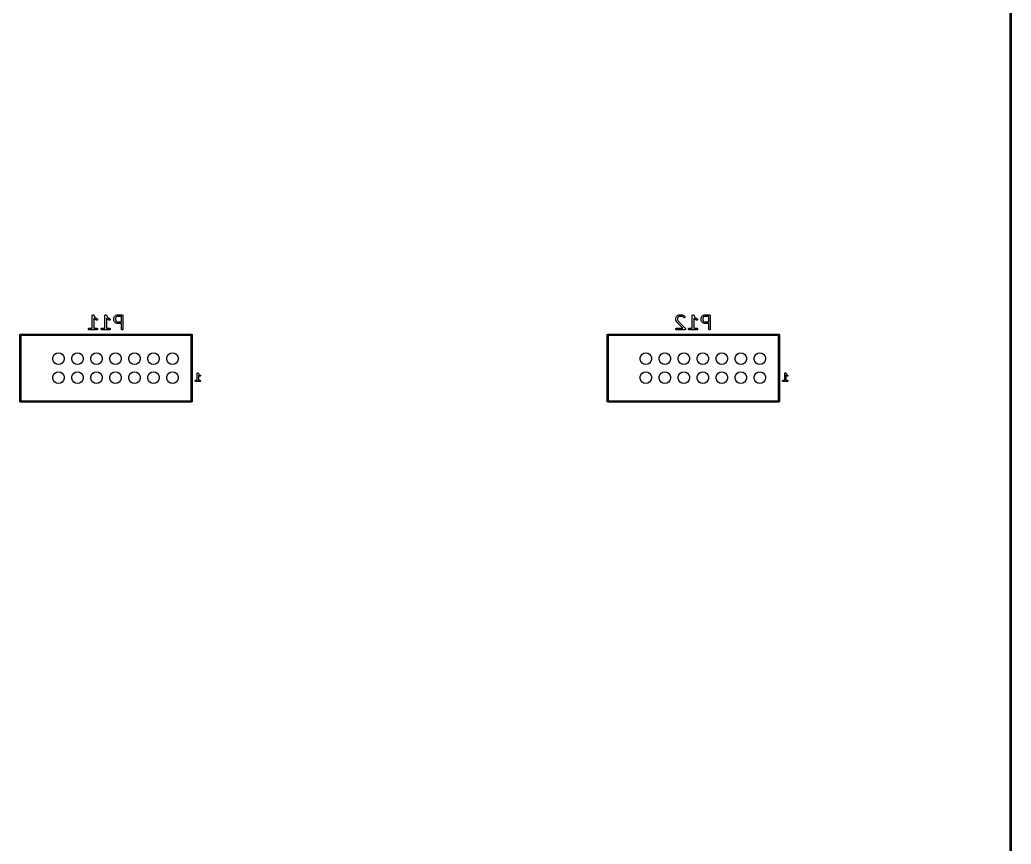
# Model space of a CAD drawing. Extents: x 25 to 346, y -457 to -16.
# Drawn here: x 213.1 to 345.5, y -236.5 to -126.5 of the extents above; entities that cross this region are included whole.
import ezdxf

# ---------------------------------------------------------------- set-up
doc = ezdxf.new("R2010")
doc.units = 0
doc.header["$MEASUREMENT"] = 0
doc.layers.add('BLACK', color=7, linetype='CONTINUOUS')

msp = doc.modelspace()

# ---------------------------------------------------------------- linework, layer by layer
at = {"layer": 'Black'}
for p, q in [((345.365, -456.49), (345.365, -16.585)), ((345.515, -16.51), (345.515, -456.565)), ((222.794, -165.981), (222.795, -165.975)), ((222.794, -167.651), (222.794, -165.981)), ((222.795, -165.969), (222.798, -165.956)), ((222.795, -165.975), (222.795, -165.969)), ((222.798, -165.956), (222.8, -165.944)), ((222.8, -165.944), (222.803, -165.938)), ((222.803, -165.938), (222.805, -165.933)), ((222.805, -165.933), (222.813, -165.922)), ((222.813, -165.922), (222.819, -165.911)), ((222.819, -165.911), (222.824, -165.907)), ((222.824, -165.907), (222.827, -165.902)), ((222.827, -165.902), (222.838, -165.895)), ((222.838, -165.895), (222.848, -165.887)), ((222.848, -165.887), (222.854, -165.885)), ((222.854, -165.885), (222.859, -165.882)), ((222.859, -165.882), (222.871, -165.879)), ((222.871, -165.879), (222.883, -165.874)), ((222.883, -165.874), (222.889, -165.874)), ((222.889, -165.874), (222.895, -165.873)), ((222.895, -165.873), (222.908, -165.874)), ((222.908, -165.874), (222.921, -165.874)), ((222.921, -165.874), (222.926, -165.876)), ((222.926, -165.876), (222.932, -165.877)), ((222.932, -165.877), (222.944, -165.883)), ((222.944, -165.883), (222.956, -165.887)), ((222.956, -165.887), (222.96, -165.891)), ((222.96, -165.891), (222.966, -165.894)), ((222.966, -165.894), (222.975, -165.903)), ((222.975, -165.903), (222.985, -165.911)), ((222.985, -165.911), (222.988, -165.916)), ((222.988, -165.916), (222.992, -165.921)), ((222.992, -165.921), (223.155, -166.166)), ((223.164, -166.48), (223.01, -166.326)), ((223.01, -166.326), (223.01, -167.651)), ((223.155, -166.166), (223.305, -166.315)), ((223.178, -166.49), (223.164, -166.48)), ((223.192, -166.5), (223.178, -166.49)), ((223.362, -166.585), (223.192, -166.5)), ((223.305, -166.315), (223.458, -166.392)), ((223.398, -166.596), (223.362, -166.585)), ((223.435, -166.594), (223.398, -166.596)), ((223.469, -166.579), (223.435, -166.594)), ((223.458, -166.392), (223.488, -166.414)), ((223.497, -166.553), (223.469, -166.579)), ((223.488, -166.414), (223.509, -166.446)), ((223.513, -166.519), (223.497, -166.553)), ((223.509, -166.446), (223.518, -166.482)), ((223.518, -166.482), (223.513, -166.519)), ((224.487, -165.981), (224.488, -165.975)), ((224.487, -167.651), (224.487, -165.981)), ((224.488, -165.969), (224.492, -165.956)), ((224.488, -165.975), (224.488, -165.969)), ((224.492, -165.956), (224.494, -165.944)), ((224.494, -165.944), (224.497, -165.938)), ((224.497, -165.938), (224.498, -165.933)), ((224.498, -165.933), (224.506, -165.922)), ((224.506, -165.922), (224.513, -165.911)), ((224.513, -165.911), (224.517, -165.907)), ((224.517, -165.907), (224.521, -165.902)), ((224.521, -165.902), (224.531, -165.895)), ((224.531, -165.895), (224.541, -165.887)), ((224.541, -165.887), (224.547, -165.885)), ((224.547, -165.885), (224.552, -165.882)), ((224.552, -165.882), (224.564, -165.879)), ((224.564, -165.879), (224.577, -165.874)), ((224.577, -165.874), (224.583, -165.874)), ((224.583, -165.874), (224.588, -165.873)), ((224.588, -165.873), (224.601, -165.874)), ((224.601, -165.874), (224.614, -165.874)), ((224.614, -165.874), (224.62, -165.876)), ((224.62, -165.876), (224.626, -165.877)), ((224.626, -165.877), (224.637, -165.883)), ((224.637, -165.883), (224.649, -165.887)), ((224.649, -165.887), (224.654, -165.891)), ((224.654, -165.891), (224.659, -165.894)), ((224.659, -165.894), (224.668, -165.903)), ((224.668, -165.903), (224.678, -165.911)), ((224.678, -165.911), (224.681, -165.916)), ((224.681, -165.916), (224.685, -165.921)), ((224.685, -165.921), (224.848, -166.166)), ((224.858, -166.48), (224.703, -166.326)), ((224.703, -166.326), (224.703, -167.651)), ((224.848, -166.166), (224.998, -166.315)), ((224.872, -166.49), (224.858, -166.48)), ((224.886, -166.5), (224.872, -166.49)), ((225.055, -166.585), (224.886, -166.5)), ((224.998, -166.315), (225.152, -166.392)), ((225.091, -166.596), (225.055, -166.585)), ((225.128, -166.594), (225.091, -166.596)), ((225.163, -166.579), (225.128, -166.594)), ((225.152, -166.392), (225.182, -166.414)), ((225.19, -166.553), (225.163, -166.579)), ((225.182, -166.414), (225.202, -166.446)), ((225.207, -166.519), (225.19, -166.553)), ((225.202, -166.446), (225.211, -166.482)), ((225.211, -166.482), (225.207, -166.519)), ((225.673, -166.307), (225.677, -166.295)), ((225.674, -166.313), (225.673, -166.307)), ((225.673, -166.319), (225.674, -166.313)), ((225.673, -166.573), (225.673, -166.319)), ((225.674, -166.579), (225.673, -166.573)), ((225.673, -166.586), (225.674, -166.579)), ((225.677, -166.598), (225.673, -166.586)), ((225.677, -166.295), (225.679, -166.282)), ((225.679, -166.61), (225.677, -166.598)), ((225.679, -166.282), (225.682, -166.277)), ((225.682, -166.616), (225.679, -166.61)), ((225.682, -166.277), (225.684, -166.271)), ((225.684, -166.621), (225.682, -166.616)), ((225.684, -166.271), (225.769, -166.102)), ((225.769, -166.791), (225.684, -166.621)), ((225.769, -166.102), (225.779, -166.088)), ((225.779, -166.805), (225.769, -166.791)), ((225.779, -166.088), (225.789, -166.074)), ((225.789, -166.074), (225.874, -165.989)), ((225.874, -165.989), (225.888, -165.979)), ((225.888, -165.979), (225.902, -165.969)), ((225.954, -166.214), (225.889, -166.345)), ((225.889, -166.345), (225.889, -166.548)), ((225.889, -166.548), (225.954, -166.679)), ((225.902, -165.969), (226.071, -165.884)), ((226.014, -166.154), (225.954, -166.214)), ((225.954, -166.679), (226.014, -166.738)), ((226.145, -166.088), (226.014, -166.154)), ((226.014, -166.738), (226.145, -166.804)), ((226.071, -165.884), (226.077, -165.882)), ((226.077, -165.882), (226.082, -165.879)), ((226.082, -165.879), (226.095, -165.877)), ((226.095, -165.877), (226.107, -165.873)), ((226.107, -165.873), (226.113, -165.874)), ((226.113, -165.874), (226.119, -165.873)), ((226.119, -165.873), (226.797, -165.873)), ((226.689, -166.088), (226.145, -166.088)), ((226.689, -166.804), (226.689, -166.088)), ((226.797, -165.873), (226.806, -165.874)), ((226.806, -165.874), (226.815, -165.874)), ((226.815, -165.874), (226.824, -165.877)), ((226.824, -165.877), (226.834, -165.879)), ((226.834, -165.879), (226.842, -165.884)), ((226.842, -165.884), (226.851, -165.887)), ((226.851, -165.887), (226.858, -165.893)), ((226.858, -165.893), (226.866, -165.898)), ((226.866, -165.898), (226.872, -165.905)), ((226.872, -165.905), (226.879, -165.911)), ((226.879, -165.911), (226.884, -165.919)), ((226.884, -165.919), (226.89, -165.927)), ((226.89, -165.927), (226.893, -165.935)), ((226.893, -165.935), (226.898, -165.944)), ((226.898, -165.944), (226.9, -165.953)), ((226.9, -165.953), (226.903, -165.962)), ((226.903, -165.962), (226.903, -165.971)), ((226.903, -165.971), (226.905, -165.981)), ((226.905, -165.981), (226.905, -167.759)), ((300.721, -166.319), (300.722, -166.313)), ((300.721, -166.489), (300.721, -166.319)), ((300.724, -166.506), (300.721, -166.489)), ((300.722, -166.307), (300.725, -166.295)), ((300.722, -166.313), (300.722, -166.307)), ((300.727, -166.523), (300.724, -166.506)), ((300.725, -166.295), (300.728, -166.282)), ((300.811, -166.777), (300.727, -166.523)), ((300.728, -166.282), (300.731, -166.277)), ((300.731, -166.277), (300.733, -166.271)), ((300.733, -166.271), (300.817, -166.102)), ((300.814, -166.782), (300.811, -166.777)), ((300.816, -166.788), (300.814, -166.782)), ((300.823, -166.799), (300.816, -166.788)), ((300.817, -166.102), (300.828, -166.088)), ((300.829, -166.81), (300.823, -166.799)), ((300.828, -166.088), (300.837, -166.074)), ((300.837, -166.074), (300.922, -165.989)), ((300.922, -165.989), (300.936, -165.979)), ((300.936, -165.979), (300.95, -165.969)), ((301.003, -166.214), (300.937, -166.345)), ((300.937, -166.345), (300.937, -166.471)), ((300.937, -166.471), (301.008, -166.684)), ((300.95, -165.969), (301.12, -165.884)), ((301.062, -166.154), (301.003, -166.214)), ((301.008, -166.684), (302.006, -167.682)), ((301.193, -166.088), (301.062, -166.154)), ((301.12, -165.884), (301.125, -165.882)), ((301.125, -165.882), (301.131, -165.879)), ((301.131, -165.879), (301.143, -165.877)), ((301.143, -165.877), (301.155, -165.873)), ((301.155, -165.873), (301.162, -165.874)), ((301.162, -165.874), (301.168, -165.873)), ((301.168, -165.873), (301.591, -165.873)), ((301.566, -166.088), (301.193, -166.088)), ((301.697, -166.154), (301.566, -166.088)), ((301.591, -165.873), (301.597, -165.874)), ((301.597, -165.874), (301.603, -165.873)), ((301.603, -165.873), (301.616, -165.877)), ((301.616, -165.877), (301.628, -165.879)), ((301.628, -165.879), (301.633, -165.882)), ((301.633, -165.882), (301.639, -165.884)), ((301.639, -165.884), (301.809, -165.969)), ((301.769, -166.226), (301.697, -166.154)), ((301.8, -166.248), (301.769, -166.226)), ((301.836, -166.257), (301.8, -166.248)), ((301.809, -165.969), (301.823, -165.979)), ((301.823, -165.979), (301.837, -165.989)), ((301.873, -166.254), (301.836, -166.257)), ((301.837, -165.989), (301.921, -166.074)), ((301.907, -166.238), (301.873, -166.254)), ((301.934, -166.212), (301.907, -166.238)), ((301.921, -166.074), (301.943, -166.104)), ((301.949, -166.178), (301.934, -166.212)), ((301.943, -166.104), (301.953, -166.14)), ((301.953, -166.14), (301.949, -166.178)), ((302.923, -165.969), (302.927, -165.956)), ((302.924, -165.975), (302.923, -165.969)), ((302.923, -165.981), (302.924, -165.975)), ((302.923, -167.651), (302.923, -165.981)), ((302.927, -165.956), (302.929, -165.944)), ((302.929, -165.944), (302.932, -165.938)), ((302.932, -165.938), (302.934, -165.933)), ((302.934, -165.933), (302.941, -165.922)), ((302.941, -165.922), (302.948, -165.911)), ((302.948, -165.911), (302.952, -165.907)), ((302.952, -165.907), (302.956, -165.902)), ((302.956, -165.902), (302.967, -165.895)), ((302.967, -165.895), (302.976, -165.887)), ((302.976, -165.887), (302.982, -165.885)), ((302.982, -165.885), (302.987, -165.882)), ((302.987, -165.882), (303, -165.879)), ((303, -165.879), (303.012, -165.874)), ((303.012, -165.874), (303.018, -165.874)), ((303.018, -165.874), (303.024, -165.873)), ((303.024, -165.873), (303.036, -165.874)), ((303.036, -165.874), (303.049, -165.874)), ((303.049, -165.874), (303.055, -165.876)), ((303.055, -165.876), (303.061, -165.877)), ((303.061, -165.877), (303.072, -165.883)), ((303.072, -165.883), (303.084, -165.887)), ((303.084, -165.887), (303.089, -165.891)), ((303.089, -165.891), (303.094, -165.894)), ((303.094, -165.894), (303.103, -165.903)), ((303.103, -165.903), (303.113, -165.911)), ((303.113, -165.911), (303.116, -165.916)), ((303.116, -165.916), (303.12, -165.921)), ((303.12, -165.921), (303.284, -166.166)), ((303.293, -166.48), (303.138, -166.326)), ((303.138, -166.326), (303.138, -167.651)), ((303.284, -166.166), (303.433, -166.315)), ((303.307, -166.49), (303.293, -166.48)), ((303.321, -166.5), (303.307, -166.49)), ((303.49, -166.585), (303.321, -166.5)), ((303.433, -166.315), (303.587, -166.392)), ((303.526, -166.596), (303.49, -166.585)), ((303.564, -166.594), (303.526, -166.596)), ((303.598, -166.579), (303.564, -166.594)), ((303.587, -166.392), (303.617, -166.414)), ((303.625, -166.553), (303.598, -166.579)), ((303.617, -166.414), (303.638, -166.446)), ((303.642, -166.519), (303.625, -166.553)), ((303.638, -166.446), (303.646, -166.482)), ((303.646, -166.482), (303.642, -166.519)), ((304.108, -166.319), (304.109, -166.313)), ((304.108, -166.573), (304.108, -166.319)), ((304.109, -166.579), (304.108, -166.573)), ((304.109, -166.307), (304.112, -166.295)), ((304.109, -166.313), (304.109, -166.307)), ((304.109, -166.586), (304.109, -166.579)), ((304.112, -166.598), (304.109, -166.586)), ((304.112, -166.295), (304.114, -166.282)), ((304.114, -166.61), (304.112, -166.598)), ((304.114, -166.282), (304.117, -166.277)), ((304.117, -166.616), (304.114, -166.61)), ((304.117, -166.277), (304.119, -166.271)), ((304.119, -166.621), (304.117, -166.616)), ((304.119, -166.271), (304.204, -166.102)), ((304.204, -166.791), (304.119, -166.621)), ((304.204, -166.102), (304.214, -166.088)), ((304.214, -166.805), (304.204, -166.791)), ((304.214, -166.088), (304.224, -166.074)), ((304.224, -166.074), (304.309, -165.989)), ((304.309, -165.989), (304.323, -165.979)), ((304.323, -165.979), (304.337, -165.969)), ((304.389, -166.214), (304.324, -166.345)), ((304.324, -166.345), (304.324, -166.548)), ((304.324, -166.548), (304.389, -166.679)), ((304.337, -165.969), (304.506, -165.884)), ((304.449, -166.154), (304.389, -166.214)), ((304.389, -166.679), (304.449, -166.738)), ((304.58, -166.088), (304.449, -166.154)), ((304.449, -166.738), (304.58, -166.804)), ((304.506, -165.884), (304.512, -165.882)), ((304.512, -165.882), (304.518, -165.879)), ((304.518, -165.879), (304.53, -165.877)), ((304.53, -165.877), (304.542, -165.873)), ((304.542, -165.873), (304.548, -165.874)), ((304.548, -165.874), (304.554, -165.873)), ((304.554, -165.873), (305.232, -165.873)), ((305.124, -166.088), (304.58, -166.088)), ((305.124, -166.804), (305.124, -166.088)), ((305.232, -165.873), (305.241, -165.874)), ((305.241, -165.874), (305.251, -165.874)), ((305.251, -165.874), (305.259, -165.877)), ((305.259, -165.877), (305.269, -165.879)), ((305.269, -165.879), (305.277, -165.884)), ((305.277, -165.884), (305.286, -165.887)), ((305.286, -165.887), (305.293, -165.893)), ((305.293, -165.893), (305.301, -165.898)), ((305.301, -165.898), (305.307, -165.905)), ((305.307, -165.905), (305.314, -165.911)), ((305.314, -165.911), (305.319, -165.919)), ((305.319, -165.919), (305.325, -165.927)), ((305.325, -165.927), (305.329, -165.935)), ((305.329, -165.935), (305.333, -165.944)), ((305.333, -165.944), (305.335, -165.953)), ((305.335, -165.953), (305.338, -165.962)), ((305.338, -165.962), (305.338, -165.971)), ((305.338, -165.971), (305.34, -165.981)), ((305.34, -165.981), (305.34, -167.759)), ((222.288, -167.74), (222.3, -167.705)), ((222.288, -167.777), (222.288, -167.74)), ((222.3, -167.813), (222.288, -167.777)), ((222.3, -167.705), (222.325, -167.676)), ((222.325, -167.841), (222.3, -167.813)), ((222.325, -167.676), (222.357, -167.657)), ((222.357, -167.86), (222.325, -167.841)), ((222.357, -167.657), (222.394, -167.651)), ((222.394, -167.866), (222.357, -167.86)), ((222.394, -167.651), (222.794, -167.651)), ((223.41, -167.866), (222.394, -167.866)), ((223.01, -167.651), (223.41, -167.651)), ((223.41, -167.651), (223.447, -167.657)), ((223.447, -167.86), (223.41, -167.866)), ((223.447, -167.657), (223.479, -167.676)), ((223.479, -167.841), (223.447, -167.86)), ((223.479, -167.676), (223.503, -167.705)), ((223.503, -167.813), (223.479, -167.841)), ((223.503, -167.705), (223.516, -167.74)), ((223.516, -167.777), (223.503, -167.813)), ((223.516, -167.74), (223.516, -167.777)), ((223.981, -167.74), (223.994, -167.705)), ((223.981, -167.777), (223.981, -167.74)), ((223.994, -167.813), (223.981, -167.777)), ((223.994, -167.705), (224.018, -167.676)), ((224.018, -167.841), (223.994, -167.813)), ((224.018, -167.676), (224.05, -167.657)), ((224.05, -167.86), (224.018, -167.841)), ((224.05, -167.657), (224.087, -167.651)), ((224.087, -167.866), (224.05, -167.86)), ((224.087, -167.651), (224.487, -167.651)), ((225.103, -167.866), (224.087, -167.866)), ((224.703, -167.651), (225.103, -167.651)), ((225.103, -167.651), (225.14, -167.657)), ((225.14, -167.86), (225.103, -167.866)), ((225.14, -167.657), (225.173, -167.676)), ((225.173, -167.841), (225.14, -167.86)), ((225.173, -167.676), (225.197, -167.705)), ((225.197, -167.813), (225.173, -167.841)), ((225.197, -167.705), (225.21, -167.74)), ((225.21, -167.777), (225.197, -167.813)), ((225.21, -167.74), (225.21, -167.777)), ((225.789, -166.819), (225.779, -166.805)), ((225.874, -166.904), (225.789, -166.819)), ((225.888, -166.913), (225.874, -166.904)), ((225.902, -166.924), (225.888, -166.913)), ((226.071, -167.008), (225.902, -166.924)), ((226.077, -167.01), (226.071, -167.008)), ((226.082, -167.013), (226.077, -167.01)), ((226.095, -167.016), (226.082, -167.013)), ((226.107, -167.019), (226.095, -167.016)), ((226.113, -167.019), (226.107, -167.019)), ((226.119, -167.02), (226.113, -167.019)), ((226.689, -167.02), (226.119, -167.02)), ((226.145, -166.804), (226.689, -166.804)), ((226.689, -167.759), (226.689, -167.02)), ((226.695, -167.795), (226.689, -167.759)), ((226.714, -167.828), (226.695, -167.795)), ((226.743, -167.852), (226.714, -167.828)), ((226.778, -167.865), (226.743, -167.852)), ((226.815, -167.865), (226.778, -167.865)), ((226.851, -167.852), (226.815, -167.865)), ((226.879, -167.828), (226.851, -167.852)), ((226.898, -167.795), (226.879, -167.828)), ((226.905, -167.759), (226.898, -167.795)), ((300.723, -167.74), (300.736, -167.705)), ((300.723, -167.777), (300.723, -167.74)), ((300.736, -167.813), (300.723, -167.777)), ((300.736, -167.705), (300.76, -167.676)), ((300.76, -167.841), (300.736, -167.813)), ((300.76, -167.676), (300.792, -167.657)), ((300.792, -167.86), (300.76, -167.841)), ((300.792, -167.657), (300.829, -167.651)), ((300.829, -167.866), (300.792, -167.86)), ((300.834, -166.814), (300.829, -166.81)), ((300.829, -167.651), (301.669, -167.651)), ((301.93, -167.866), (300.829, -167.866)), ((300.837, -166.819), (300.834, -166.814)), ((301.669, -167.651), (300.837, -166.819)), ((301.944, -167.864), (301.93, -167.866)), ((301.958, -167.863), (301.944, -167.864)), ((301.962, -167.861), (301.958, -167.863)), ((301.967, -167.86), (301.962, -167.861)), ((301.979, -167.853), (301.967, -167.86)), ((301.992, -167.847), (301.979, -167.853)), ((301.995, -167.844), (301.992, -167.847)), ((301.999, -167.841), (301.995, -167.844)), ((302.008, -167.83), (301.999, -167.841)), ((302.006, -167.682), (302.014, -167.694)), ((302.018, -167.82), (302.008, -167.83)), ((302.014, -167.694), (302.023, -167.705)), ((302.02, -167.816), (302.018, -167.82)), ((302.023, -167.813), (302.02, -167.816)), ((302.023, -167.705), (302.025, -167.709)), ((302.028, -167.799), (302.023, -167.813)), ((302.025, -167.709), (302.028, -167.713)), ((302.028, -167.713), (302.031, -167.727)), ((302.034, -167.786), (302.028, -167.799)), ((302.031, -167.727), (302.036, -167.74)), ((302.036, -167.777), (302.034, -167.782)), ((302.034, -167.782), (302.034, -167.786)), ((302.036, -167.74), (302.036, -167.745)), ((302.036, -167.745), (302.037, -167.749)), ((302.037, -167.749), (302.036, -167.763)), ((302.036, -167.763), (302.036, -167.777)), ((302.416, -167.74), (302.429, -167.705)), ((302.416, -167.777), (302.416, -167.74)), ((302.429, -167.813), (302.416, -167.777)), ((302.429, -167.705), (302.453, -167.676)), ((302.453, -167.841), (302.429, -167.813)), ((302.453, -167.676), (302.486, -167.657)), ((302.486, -167.86), (302.453, -167.841)), ((302.486, -167.657), (302.522, -167.651)), ((302.522, -167.866), (302.486, -167.86)), ((302.522, -167.651), (302.923, -167.651)), ((303.538, -167.866), (302.522, -167.866)), ((303.138, -167.651), (303.538, -167.651)), ((303.538, -167.651), (303.575, -167.657)), ((303.575, -167.86), (303.538, -167.866)), ((303.575, -167.657), (303.608, -167.676)), ((303.608, -167.841), (303.575, -167.86)), ((303.608, -167.676), (303.632, -167.705)), ((303.632, -167.813), (303.608, -167.841)), ((303.632, -167.705), (303.645, -167.74)), ((303.645, -167.777), (303.632, -167.813)), ((303.645, -167.74), (303.645, -167.777)), ((304.224, -166.819), (304.214, -166.805)), ((304.309, -166.904), (304.224, -166.819)), ((304.323, -166.913), (304.309, -166.904)), ((304.337, -166.924), (304.323, -166.913)), ((304.506, -167.008), (304.337, -166.924)), ((304.512, -167.01), (304.506, -167.008)), ((304.518, -167.013), (304.512, -167.01)), ((304.53, -167.016), (304.518, -167.013)), ((304.542, -167.019), (304.53, -167.016)), ((304.548, -167.019), (304.542, -167.019)), ((304.554, -167.02), (304.548, -167.019)), ((305.124, -167.02), (304.554, -167.02)), ((304.58, -166.804), (305.124, -166.804)), ((305.124, -167.759), (305.124, -167.02)), ((305.13, -167.795), (305.124, -167.759)), ((305.149, -167.828), (305.13, -167.795)), ((305.178, -167.852), (305.149, -167.828)), ((305.213, -167.865), (305.178, -167.852)), ((305.251, -167.865), (305.213, -167.865)), ((305.286, -167.852), (305.251, -167.865)), ((305.314, -167.828), (305.286, -167.852)), ((305.333, -167.795), (305.314, -167.828)), ((305.34, -167.759), (305.333, -167.795)), ((213.133, -168.542), (213.134, -168.535)), ((213.133, -177.432), (213.133, -168.542)), ((213.134, -168.529), (213.136, -168.523)), ((213.134, -168.535), (213.134, -168.529)), ((213.136, -168.523), (213.137, -168.516)), ((213.137, -168.516), (213.14, -168.51)), ((213.14, -168.51), (213.143, -168.504)), ((213.143, -168.504), (213.147, -168.499)), ((213.147, -168.499), (213.15, -168.493)), ((213.15, -168.493), (213.155, -168.489)), ((213.155, -168.489), (213.159, -168.484)), ((213.159, -168.484), (213.165, -168.481)), ((213.165, -168.481), (213.17, -168.477)), ((213.17, -168.477), (213.176, -168.475)), ((213.176, -168.475), (213.182, -168.471)), ((213.182, -168.471), (213.188, -168.47)), ((213.188, -168.47), (213.195, -168.468)), ((213.195, -168.468), (213.201, -168.468)), ((213.201, -168.468), (213.208, -168.467)), ((213.208, -168.467), (236.068, -168.467)), ((213.283, -168.617), (213.283, -177.357)), ((235.993, -168.617), (213.283, -168.617)), ((235.993, -177.357), (235.993, -168.617)), ((236.068, -168.467), (236.074, -168.468)), ((236.074, -168.468), (236.081, -168.468)), ((236.081, -168.468), (236.087, -168.47)), ((236.087, -168.47), (236.093, -168.471)), ((236.093, -168.471), (236.099, -168.475)), ((236.099, -168.475), (236.105, -168.477)), ((236.105, -168.477), (236.11, -168.481)), ((236.11, -168.481), (236.116, -168.484)), ((236.116, -168.484), (236.12, -168.489)), ((236.12, -168.489), (236.125, -168.493)), ((236.125, -168.493), (236.128, -168.499)), ((236.128, -168.499), (236.133, -168.504)), ((236.133, -168.504), (236.135, -168.51)), ((236.135, -168.51), (236.138, -168.516)), ((236.138, -168.516), (236.139, -168.523)), ((236.139, -168.523), (236.141, -168.529)), ((236.141, -168.529), (236.141, -168.535)), ((236.141, -168.535), (236.143, -168.542)), ((236.143, -168.542), (236.143, -177.432)), ((291.568, -168.542), (291.569, -168.535)), ((291.568, -177.432), (291.568, -168.542)), ((291.569, -168.529), (291.571, -168.523)), ((291.569, -168.535), (291.569, -168.529)), ((291.571, -168.523), (291.572, -168.516)), ((291.572, -168.516), (291.576, -168.51)), ((291.576, -168.51), (291.578, -168.504)), ((291.578, -168.504), (291.582, -168.499)), ((291.582, -168.499), (291.585, -168.493)), ((291.585, -168.493), (291.59, -168.489)), ((291.59, -168.489), (291.595, -168.484)), ((291.595, -168.484), (291.6, -168.481)), ((291.6, -168.481), (291.605, -168.477)), ((291.605, -168.477), (291.611, -168.475)), ((291.611, -168.475), (291.617, -168.471)), ((291.617, -168.471), (291.624, -168.47)), ((291.624, -168.47), (291.63, -168.468)), ((291.63, -168.468), (291.636, -168.468)), ((291.636, -168.468), (291.643, -168.467)), ((291.643, -168.467), (314.503, -168.467)), ((291.718, -168.617), (291.718, -177.357)), ((314.428, -168.617), (291.718, -168.617)), ((314.428, -177.357), (314.428, -168.617)), ((314.503, -168.467), (314.509, -168.468)), ((314.509, -168.468), (314.516, -168.468)), ((314.516, -168.468), (314.522, -168.47)), ((314.522, -168.47), (314.528, -168.471)), ((314.528, -168.471), (314.534, -168.475)), ((314.534, -168.475), (314.54, -168.477)), ((314.54, -168.477), (314.545, -168.481)), ((314.545, -168.481), (314.551, -168.484)), ((314.551, -168.484), (314.555, -168.489)), ((314.555, -168.489), (314.56, -168.493)), ((314.56, -168.493), (314.564, -168.499)), ((314.564, -168.499), (314.568, -168.504)), ((314.568, -168.504), (314.57, -168.51)), ((314.57, -168.51), (314.573, -168.516)), ((314.573, -168.516), (314.574, -168.523)), ((314.574, -168.523), (314.577, -168.529)), ((314.577, -168.529), (314.577, -168.535)), ((314.577, -168.535), (314.578, -168.542)), ((314.578, -168.542), (314.578, -177.432)), ((217.534, -171.584), (217.625, -171.334)), ((217.534, -171.85), (217.534, -171.584)), ((217.625, -172.099), (217.534, -171.85)), ((217.625, -171.334), (217.796, -171.131)), ((217.796, -171.131), (218.026, -170.998)), ((218.026, -170.998), (218.288, -170.952)), ((218.288, -170.952), (218.549, -170.998)), ((218.549, -170.998), (218.779, -171.131)), ((218.779, -171.131), (218.95, -171.334)), ((218.95, -171.334), (219.041, -171.584)), ((219.041, -171.85), (218.95, -172.099)), ((219.041, -171.584), (219.041, -171.85)), ((220.074, -171.584), (220.165, -171.334)), ((220.074, -171.85), (220.074, -171.584)), ((220.165, -172.099), (220.074, -171.85)), ((220.165, -171.334), (220.336, -171.131)), ((220.336, -171.131), (220.566, -170.998)), ((220.566, -170.998), (220.828, -170.952)), ((220.828, -170.952), (221.089, -170.998)), ((221.089, -170.998), (221.319, -171.131)), ((221.319, -171.131), (221.49, -171.334)), ((221.49, -171.334), (221.581, -171.584)), ((221.581, -171.85), (221.49, -172.099)), ((221.581, -171.584), (221.581, -171.85)), ((222.614, -171.584), (222.705, -171.334)), ((222.614, -171.85), (222.614, -171.584)), ((222.705, -172.099), (222.614, -171.85)), ((222.705, -171.334), (222.876, -171.131)), ((222.876, -171.131), (223.106, -170.998)), ((223.106, -170.998), (223.368, -170.952)), ((223.368, -170.952), (223.629, -170.998)), ((223.629, -170.998), (223.859, -171.131)), ((223.859, -171.131), (224.03, -171.334)), ((224.03, -171.334), (224.121, -171.584)), ((224.121, -171.85), (224.03, -172.099)), ((224.121, -171.584), (224.121, -171.85)), ((225.154, -171.584), (225.245, -171.334)), ((225.154, -171.85), (225.154, -171.584)), ((225.245, -172.099), (225.154, -171.85)), ((225.245, -171.334), (225.416, -171.131)), ((225.416, -171.131), (225.646, -170.998)), ((225.646, -170.998), (225.908, -170.952)), ((225.908, -170.952), (226.169, -170.998)), ((226.169, -170.998), (226.399, -171.131)), ((226.399, -171.131), (226.57, -171.334)), ((226.57, -171.334), (226.661, -171.584)), ((226.661, -171.85), (226.57, -172.099)), ((226.661, -171.584), (226.661, -171.85)), ((227.694, -171.584), (227.785, -171.334)), ((227.694, -171.85), (227.694, -171.584)), ((227.785, -172.099), (227.694, -171.85)), ((227.785, -171.334), (227.956, -171.131)), ((227.956, -171.131), (228.186, -170.998)), ((228.186, -170.998), (228.448, -170.952)), ((228.448, -170.952), (228.709, -170.998)), ((228.709, -170.998), (228.939, -171.131)), ((228.939, -171.131), (229.11, -171.334)), ((229.11, -171.334), (229.201, -171.584)), ((229.201, -171.85), (229.11, -172.099)), ((229.201, -171.584), (229.201, -171.85)), ((230.234, -171.584), (230.325, -171.334)), ((230.234, -171.85), (230.234, -171.584)), ((230.325, -172.099), (230.234, -171.85)), ((230.325, -171.334), (230.496, -171.131)), ((230.496, -171.131), (230.726, -170.998)), ((230.726, -170.998), (230.988, -170.952)), ((230.988, -170.952), (231.249, -170.998)), ((231.249, -170.998), (231.479, -171.131)), ((231.479, -171.131), (231.65, -171.334)), ((231.65, -171.334), (231.741, -171.584)), ((231.741, -171.85), (231.65, -172.099)), ((231.741, -171.584), (231.741, -171.85)), ((232.774, -171.584), (232.865, -171.334)), ((232.774, -171.85), (232.774, -171.584)), ((232.865, -172.099), (232.774, -171.85)), ((232.865, -171.334), (233.036, -171.131)), ((233.036, -171.131), (233.266, -170.998)), ((233.266, -170.998), (233.528, -170.952)), ((233.528, -170.952), (233.789, -170.998)), ((233.789, -170.998), (234.019, -171.131)), ((234.019, -171.131), (234.19, -171.334)), ((234.19, -171.334), (234.281, -171.584)), ((234.281, -171.85), (234.19, -172.099)), ((234.281, -171.584), (234.281, -171.85)), ((295.97, -171.584), (296.06, -171.334)), ((295.97, -171.85), (295.97, -171.584)), ((296.06, -172.099), (295.97, -171.85)), ((296.06, -171.334), (296.231, -171.131)), ((296.231, -171.131), (296.461, -170.998)), ((296.461, -170.998), (296.723, -170.952)), ((296.723, -170.952), (296.984, -170.998)), ((296.984, -170.998), (297.214, -171.131)), ((297.214, -171.131), (297.385, -171.334)), ((297.385, -171.334), (297.476, -171.584)), ((297.476, -171.85), (297.385, -172.099)), ((297.476, -171.584), (297.476, -171.85)), ((298.51, -171.584), (298.6, -171.334)), ((298.51, -171.85), (298.51, -171.584)), ((298.6, -172.099), (298.51, -171.85)), ((298.6, -171.334), (298.771, -171.131)), ((298.771, -171.131), (299.001, -170.998)), ((299.001, -170.998), (299.263, -170.952)), ((299.263, -170.952), (299.524, -170.998)), ((299.524, -170.998), (299.754, -171.131)), ((299.754, -171.131), (299.925, -171.334)), ((299.925, -171.334), (300.016, -171.584)), ((300.016, -171.85), (299.925, -172.099)), ((300.016, -171.584), (300.016, -171.85)), ((301.05, -171.584), (301.14, -171.334)), ((301.05, -171.85), (301.05, -171.584)), ((301.14, -172.099), (301.05, -171.85)), ((301.14, -171.334), (301.311, -171.131)), ((301.311, -171.131), (301.541, -170.998)), ((301.541, -170.998), (301.803, -170.952)), ((301.803, -170.952), (302.064, -170.998)), ((302.064, -170.998), (302.294, -171.131)), ((302.294, -171.131), (302.465, -171.334)), ((302.465, -171.334), (302.556, -171.584)), ((302.556, -171.85), (302.465, -172.099)), ((302.556, -171.584), (302.556, -171.85)), ((303.59, -171.584), (303.68, -171.334)), ((303.59, -171.85), (303.59, -171.584)), ((303.68, -172.099), (303.59, -171.85)), ((303.68, -171.334), (303.851, -171.131)), ((303.851, -171.131), (304.081, -170.998)), ((304.081, -170.998), (304.343, -170.952)), ((304.343, -170.952), (304.604, -170.998)), ((304.604, -170.998), (304.834, -171.131)), ((304.834, -171.131), (305.005, -171.334)), ((305.005, -171.334), (305.096, -171.584)), ((305.096, -171.85), (305.005, -172.099)), ((305.096, -171.584), (305.096, -171.85)), ((306.13, -171.584), (306.22, -171.334)), ((306.13, -171.85), (306.13, -171.584)), ((306.22, -172.099), (306.13, -171.85)), ((306.22, -171.334), (306.391, -171.131)), ((306.391, -171.131), (306.621, -170.998)), ((306.621, -170.998), (306.883, -170.952)), ((306.883, -170.952), (307.144, -170.998)), ((307.144, -170.998), (307.374, -171.131)), ((307.374, -171.131), (307.545, -171.334)), ((307.545, -171.334), (307.636, -171.584)), ((307.636, -171.85), (307.545, -172.099)), ((307.636, -171.584), (307.636, -171.85)), ((308.67, -171.584), (308.76, -171.334)), ((308.67, -171.85), (308.67, -171.584)), ((308.76, -172.099), (308.67, -171.85)), ((308.76, -171.334), (308.931, -171.131)), ((308.931, -171.131), (309.161, -170.998)), ((309.161, -170.998), (309.423, -170.952)), ((309.423, -170.952), (309.684, -170.998)), ((309.684, -170.998), (309.914, -171.131)), ((309.914, -171.131), (310.085, -171.334)), ((310.085, -171.334), (310.176, -171.584)), ((310.176, -171.85), (310.085, -172.099)), ((310.176, -171.584), (310.176, -171.85)), ((311.21, -171.584), (311.3, -171.334)), ((311.21, -171.85), (311.21, -171.584)), ((311.3, -172.099), (311.21, -171.85)), ((311.3, -171.334), (311.471, -171.131)), ((311.471, -171.131), (311.701, -170.998)), ((311.701, -170.998), (311.963, -170.952)), ((311.963, -170.952), (312.224, -170.998)), ((312.224, -170.998), (312.454, -171.131)), ((312.454, -171.131), (312.625, -171.334)), ((312.625, -171.334), (312.716, -171.584)), ((312.716, -171.85), (312.625, -172.099)), ((312.716, -171.584), (312.716, -171.85)), ((217.796, -172.303), (217.625, -172.099)), ((218.026, -172.435), (217.796, -172.303)), ((218.288, -172.482), (218.026, -172.435)), ((218.549, -172.435), (218.288, -172.482)), ((218.779, -172.303), (218.549, -172.435)), ((218.95, -172.099), (218.779, -172.303)), ((220.336, -172.303), (220.165, -172.099)), ((220.566, -172.435), (220.336, -172.303)), ((220.828, -172.482), (220.566, -172.435)), ((221.089, -172.435), (220.828, -172.482)), ((221.319, -172.303), (221.089, -172.435)), ((221.49, -172.099), (221.319, -172.303)), ((222.876, -172.303), (222.705, -172.099)), ((223.106, -172.435), (222.876, -172.303)), ((223.368, -172.482), (223.106, -172.435)), ((223.629, -172.435), (223.368, -172.482)), ((223.859, -172.303), (223.629, -172.435)), ((224.03, -172.099), (223.859, -172.303)), ((225.416, -172.303), (225.245, -172.099)), ((225.646, -172.435), (225.416, -172.303)), ((225.908, -172.482), (225.646, -172.435)), ((226.169, -172.435), (225.908, -172.482)), ((226.399, -172.303), (226.169, -172.435)), ((226.57, -172.099), (226.399, -172.303)), ((227.956, -172.303), (227.785, -172.099)), ((228.186, -172.435), (227.956, -172.303)), ((228.448, -172.482), (228.186, -172.435)), ((228.709, -172.435), (228.448, -172.482)), ((228.939, -172.303), (228.709, -172.435)), ((229.11, -172.099), (228.939, -172.303)), ((230.496, -172.303), (230.325, -172.099)), ((230.726, -172.435), (230.496, -172.303)), ((230.988, -172.482), (230.726, -172.435)), ((231.249, -172.435), (230.988, -172.482)), ((231.479, -172.303), (231.249, -172.435)), ((231.65, -172.099), (231.479, -172.303)), ((233.036, -172.303), (232.865, -172.099)), ((233.266, -172.435), (233.036, -172.303)), ((233.528, -172.482), (233.266, -172.435)), ((233.789, -172.435), (233.528, -172.482)), ((234.019, -172.303), (233.789, -172.435)), ((234.19, -172.099), (234.019, -172.303)), ((296.231, -172.303), (296.06, -172.099)), ((296.461, -172.435), (296.231, -172.303)), ((296.723, -172.482), (296.461, -172.435)), ((296.984, -172.435), (296.723, -172.482)), ((297.214, -172.303), (296.984, -172.435)), ((297.385, -172.099), (297.214, -172.303)), ((298.771, -172.303), (298.6, -172.099)), ((299.001, -172.435), (298.771, -172.303)), ((299.263, -172.482), (299.001, -172.435)), ((299.524, -172.435), (299.263, -172.482)), ((299.754, -172.303), (299.524, -172.435)), ((299.925, -172.099), (299.754, -172.303)), ((301.311, -172.303), (301.14, -172.099)), ((301.541, -172.435), (301.311, -172.303)), ((301.803, -172.482), (301.541, -172.435)), ((302.064, -172.435), (301.803, -172.482)), ((302.294, -172.303), (302.064, -172.435)), ((302.465, -172.099), (302.294, -172.303)), ((303.851, -172.303), (303.68, -172.099)), ((304.081, -172.435), (303.851, -172.303)), ((304.343, -172.482), (304.081, -172.435)), ((304.604, -172.435), (304.343, -172.482)), ((304.834, -172.303), (304.604, -172.435)), ((305.005, -172.099), (304.834, -172.303)), ((306.391, -172.303), (306.22, -172.099)), ((306.621, -172.435), (306.391, -172.303)), ((306.883, -172.482), (306.621, -172.435)), ((307.144, -172.435), (306.883, -172.482)), ((307.374, -172.303), (307.144, -172.435)), ((307.545, -172.099), (307.374, -172.303)), ((308.931, -172.303), (308.76, -172.099)), ((309.161, -172.435), (308.931, -172.303)), ((309.423, -172.482), (309.161, -172.435)), ((309.684, -172.435), (309.423, -172.482)), ((309.914, -172.303), (309.684, -172.435)), ((310.085, -172.099), (309.914, -172.303)), ((311.471, -172.303), (311.3, -172.099)), ((311.701, -172.435), (311.471, -172.303)), ((311.963, -172.482), (311.701, -172.435)), ((312.224, -172.435), (311.963, -172.482)), ((312.454, -172.303), (312.224, -172.435)), ((312.625, -172.099), (312.454, -172.303)), ((217.534, -174.124), (217.625, -173.874)), ((217.534, -174.39), (217.534, -174.124)), ((217.625, -174.639), (217.534, -174.39)), ((217.625, -173.874), (217.796, -173.671)), ((217.796, -174.843), (217.625, -174.639)), ((217.796, -173.671), (218.026, -173.538)), ((218.026, -173.538), (218.288, -173.492)), ((218.288, -173.492), (218.549, -173.538)), ((218.549, -173.538), (218.779, -173.671)), ((218.779, -173.671), (218.95, -173.874)), ((218.95, -174.639), (218.779, -174.843)), ((218.95, -173.874), (219.041, -174.124)), ((219.041, -174.39), (218.95, -174.639)), ((219.041, -174.124), (219.041, -174.39)), ((220.074, -174.124), (220.165, -173.874)), ((220.074, -174.39), (220.074, -174.124)), ((220.165, -174.639), (220.074, -174.39)), ((220.165, -173.874), (220.336, -173.671)), ((220.336, -174.843), (220.165, -174.639)), ((220.336, -173.671), (220.566, -173.538)), ((220.566, -173.538), (220.828, -173.492)), ((220.828, -173.492), (221.089, -173.538)), ((221.089, -173.538), (221.319, -173.671)), ((221.319, -173.671), (221.49, -173.874)), ((221.49, -174.639), (221.319, -174.843)), ((221.49, -173.874), (221.581, -174.124)), ((221.581, -174.39), (221.49, -174.639)), ((221.581, -174.124), (221.581, -174.39)), ((222.614, -174.124), (222.705, -173.874)), ((222.614, -174.39), (222.614, -174.124)), ((222.705, -174.639), (222.614, -174.39)), ((222.705, -173.874), (222.876, -173.671)), ((222.876, -174.843), (222.705, -174.639)), ((222.876, -173.671), (223.106, -173.538)), ((223.106, -173.538), (223.368, -173.492)), ((223.368, -173.492), (223.629, -173.538)), ((223.629, -173.538), (223.859, -173.671)), ((223.859, -173.671), (224.03, -173.874)), ((224.03, -174.639), (223.859, -174.843)), ((224.03, -173.874), (224.121, -174.124)), ((224.121, -174.39), (224.03, -174.639)), ((224.121, -174.124), (224.121, -174.39)), ((225.154, -174.124), (225.245, -173.874)), ((225.154, -174.39), (225.154, -174.124)), ((225.245, -174.639), (225.154, -174.39)), ((225.245, -173.874), (225.416, -173.671)), ((225.416, -174.843), (225.245, -174.639)), ((225.416, -173.671), (225.646, -173.538)), ((225.646, -173.538), (225.908, -173.492)), ((225.908, -173.492), (226.169, -173.538)), ((226.169, -173.538), (226.399, -173.671)), ((226.399, -173.671), (226.57, -173.874)), ((226.57, -174.639), (226.399, -174.843)), ((226.57, -173.874), (226.661, -174.124)), ((226.661, -174.39), (226.57, -174.639)), ((226.661, -174.124), (226.661, -174.39)), ((227.694, -174.124), (227.785, -173.874)), ((227.694, -174.39), (227.694, -174.124)), ((227.785, -174.639), (227.694, -174.39)), ((227.785, -173.874), (227.956, -173.671)), ((227.956, -174.843), (227.785, -174.639)), ((227.956, -173.671), (228.186, -173.538)), ((228.186, -173.538), (228.448, -173.492)), ((228.448, -173.492), (228.709, -173.538)), ((228.709, -173.538), (228.939, -173.671)), ((228.939, -173.671), (229.11, -173.874)), ((229.11, -174.639), (228.939, -174.843)), ((229.11, -173.874), (229.201, -174.124)), ((229.201, -174.39), (229.11, -174.639)), ((229.201, -174.124), (229.201, -174.39)), ((230.234, -174.124), (230.325, -173.874)), ((230.234, -174.39), (230.234, -174.124)), ((230.325, -174.639), (230.234, -174.39)), ((230.325, -173.874), (230.496, -173.671)), ((230.496, -174.843), (230.325, -174.639)), ((230.496, -173.671), (230.726, -173.538)), ((230.726, -173.538), (230.988, -173.492)), ((230.988, -173.492), (231.249, -173.538)), ((231.249, -173.538), (231.479, -173.671)), ((231.479, -173.671), (231.65, -173.874)), ((231.65, -174.639), (231.479, -174.843)), ((231.65, -173.874), (231.741, -174.124)), ((231.741, -174.39), (231.65, -174.639)), ((231.741, -174.124), (231.741, -174.39)), ((232.774, -174.124), (232.865, -173.874)), ((232.774, -174.39), (232.774, -174.124)), ((232.865, -174.639), (232.774, -174.39)), ((232.865, -173.874), (233.036, -173.671)), ((233.036, -174.843), (232.865, -174.639)), ((233.036, -173.671), (233.266, -173.538)), ((233.266, -173.538), (233.528, -173.492)), ((233.528, -173.492), (233.789, -173.538)), ((233.789, -173.538), (234.019, -173.671)), ((234.019, -173.671), (234.19, -173.874)), ((234.19, -174.639), (234.019, -174.843)), ((234.19, -173.874), (234.281, -174.124)), ((234.281, -174.39), (234.19, -174.639)), ((234.281, -174.124), (234.281, -174.39)), ((236.548, -174.676), (236.557, -174.652)), ((236.548, -174.702), (236.548, -174.676)), ((236.557, -174.727), (236.548, -174.702)), ((236.557, -174.652), (236.574, -174.632)), ((236.574, -174.747), (236.557, -174.727)), ((236.574, -174.632), (236.596, -174.619)), ((236.596, -174.619), (236.622, -174.614)), ((236.622, -174.614), (236.833, -174.614)), ((236.833, -173.681), (236.836, -173.672)), ((236.833, -173.685), (236.833, -173.681)), ((236.833, -173.689), (236.833, -173.685)), ((236.833, -174.614), (236.833, -173.689)), ((236.836, -173.672), (236.837, -173.663)), ((236.837, -173.663), (236.839, -173.66)), ((236.839, -173.66), (236.84, -173.656)), ((236.84, -173.656), (236.846, -173.649)), ((236.846, -173.649), (236.85, -173.641)), ((236.85, -173.641), (236.853, -173.638)), ((236.853, -173.638), (236.856, -173.635)), ((236.856, -173.635), (236.863, -173.63)), ((236.863, -173.63), (236.87, -173.624)), ((236.87, -173.624), (236.874, -173.623)), ((236.874, -173.623), (236.877, -173.62)), ((236.877, -173.62), (236.886, -173.618)), ((236.886, -173.618), (236.895, -173.615)), ((236.895, -173.615), (236.899, -173.615)), ((236.899, -173.615), (236.903, -173.614)), ((236.903, -173.614), (236.912, -173.615)), ((236.912, -173.615), (236.921, -173.615)), ((236.921, -173.615), (236.925, -173.617)), ((236.925, -173.617), (236.929, -173.617)), ((236.929, -173.617), (236.937, -173.621)), ((236.937, -173.621), (236.945, -173.624)), ((236.945, -173.624), (236.948, -173.627)), ((236.948, -173.627), (236.952, -173.629)), ((236.952, -173.629), (236.958, -173.635)), ((236.958, -173.635), (236.965, -173.641)), ((236.965, -173.641), (236.967, -173.644)), ((236.967, -173.644), (236.97, -173.647)), ((236.97, -173.647), (237.061, -173.784)), ((237.045, -173.98), (236.983, -173.918)), ((236.983, -173.918), (236.983, -174.614)), ((236.983, -174.614), (237.193, -174.614)), ((237.055, -173.987), (237.045, -173.98)), ((237.065, -173.994), (237.055, -173.987)), ((237.061, -173.784), (237.143, -173.866)), ((237.16, -174.042), (237.065, -173.994)), ((237.143, -173.866), (237.227, -173.908)), ((237.185, -174.049), (237.16, -174.042)), ((237.211, -174.048), (237.185, -174.049)), ((237.193, -174.614), (237.219, -174.619)), ((237.235, -174.037), (237.211, -174.048)), ((237.219, -174.619), (237.242, -174.632)), ((237.227, -173.908), (237.248, -173.923)), ((237.254, -174.019), (237.235, -174.037)), ((237.242, -174.632), (237.258, -174.652)), ((237.258, -174.727), (237.242, -174.747)), ((237.248, -173.923), (237.262, -173.945)), ((237.265, -173.996), (237.254, -174.019)), ((237.258, -174.652), (237.267, -174.676)), ((237.267, -174.702), (237.258, -174.727)), ((237.262, -173.945), (237.268, -173.97)), ((237.268, -173.97), (237.265, -173.996)), ((237.267, -174.676), (237.267, -174.702)), ((295.97, -174.124), (296.06, -173.874)), ((295.97, -174.39), (295.97, -174.124)), ((296.06, -174.639), (295.97, -174.39)), ((296.06, -173.874), (296.231, -173.671)), ((296.231, -174.843), (296.06, -174.639)), ((296.231, -173.671), (296.461, -173.538)), ((296.461, -173.538), (296.723, -173.492)), ((296.723, -173.492), (296.984, -173.538)), ((296.984, -173.538), (297.214, -173.671)), ((297.214, -173.671), (297.385, -173.874)), ((297.385, -174.639), (297.214, -174.843)), ((297.385, -173.874), (297.476, -174.124)), ((297.476, -174.39), (297.385, -174.639)), ((297.476, -174.124), (297.476, -174.39)), ((298.51, -174.124), (298.6, -173.874)), ((298.51, -174.39), (298.51, -174.124)), ((298.6, -174.639), (298.51, -174.39)), ((298.6, -173.874), (298.771, -173.671)), ((298.771, -174.843), (298.6, -174.639)), ((298.771, -173.671), (299.001, -173.538)), ((299.001, -173.538), (299.263, -173.492)), ((299.263, -173.492), (299.524, -173.538)), ((299.524, -173.538), (299.754, -173.671)), ((299.754, -173.671), (299.925, -173.874)), ((299.925, -174.639), (299.754, -174.843)), ((299.925, -173.874), (300.016, -174.124)), ((300.016, -174.39), (299.925, -174.639)), ((300.016, -174.124), (300.016, -174.39)), ((301.05, -174.124), (301.14, -173.874)), ((301.05, -174.39), (301.05, -174.124)), ((301.14, -174.639), (301.05, -174.39)), ((301.14, -173.874), (301.311, -173.671)), ((301.311, -174.843), (301.14, -174.639)), ((301.311, -173.671), (301.541, -173.538)), ((301.541, -173.538), (301.803, -173.492)), ((301.803, -173.492), (302.064, -173.538)), ((302.064, -173.538), (302.294, -173.671)), ((302.294, -173.671), (302.465, -173.874)), ((302.465, -174.639), (302.294, -174.843)), ((302.465, -173.874), (302.556, -174.124)), ((302.556, -174.39), (302.465, -174.639)), ((302.556, -174.124), (302.556, -174.39)), ((303.59, -174.124), (303.68, -173.874)), ((303.59, -174.39), (303.59, -174.124)), ((303.68, -174.639), (303.59, -174.39)), ((303.68, -173.874), (303.851, -173.671)), ((303.851, -174.843), (303.68, -174.639)), ((303.851, -173.671), (304.081, -173.538)), ((304.081, -173.538), (304.343, -173.492)), ((304.343, -173.492), (304.604, -173.538)), ((304.604, -173.538), (304.834, -173.671)), ((304.834, -173.671), (305.005, -173.874)), ((305.005, -174.639), (304.834, -174.843)), ((305.005, -173.874), (305.096, -174.124)), ((305.096, -174.39), (305.005, -174.639)), ((305.096, -174.124), (305.096, -174.39)), ((306.13, -174.124), (306.22, -173.874)), ((306.13, -174.39), (306.13, -174.124)), ((306.22, -174.639), (306.13, -174.39)), ((306.22, -173.874), (306.391, -173.671)), ((306.391, -174.843), (306.22, -174.639)), ((306.391, -173.671), (306.621, -173.538)), ((306.621, -173.538), (306.883, -173.492)), ((306.883, -173.492), (307.144, -173.538)), ((307.144, -173.538), (307.374, -173.671)), ((307.374, -173.671), (307.545, -173.874)), ((307.545, -174.639), (307.374, -174.843)), ((307.545, -173.874), (307.636, -174.124)), ((307.636, -174.39), (307.545, -174.639)), ((307.636, -174.124), (307.636, -174.39)), ((308.67, -174.124), (308.76, -173.874)), ((308.67, -174.39), (308.67, -174.124)), ((308.76, -174.639), (308.67, -174.39)), ((308.76, -173.874), (308.931, -173.671)), ((308.931, -174.843), (308.76, -174.639)), ((308.931, -173.671), (309.161, -173.538)), ((309.161, -173.538), (309.423, -173.492)), ((309.423, -173.492), (309.684, -173.538)), ((309.684, -173.538), (309.914, -173.671)), ((309.914, -173.671), (310.085, -173.874)), ((310.085, -174.639), (309.914, -174.843)), ((310.085, -173.874), (310.176, -174.124)), ((310.176, -174.39), (310.085, -174.639)), ((310.176, -174.124), (310.176, -174.39)), ((311.21, -174.124), (311.3, -173.874)), ((311.21, -174.39), (311.21, -174.124)), ((311.3, -174.639), (311.21, -174.39)), ((311.3, -173.874), (311.471, -173.671)), ((311.471, -174.843), (311.3, -174.639)), ((311.471, -173.671), (311.701, -173.538)), ((311.701, -173.538), (311.963, -173.492)), ((311.963, -173.492), (312.224, -173.538)), ((312.224, -173.538), (312.454, -173.671)), ((312.454, -173.671), (312.625, -173.874)), ((312.625, -174.639), (312.454, -174.843)), ((312.625, -173.874), (312.716, -174.124)), ((312.716, -174.39), (312.625, -174.639)), ((312.716, -174.124), (312.716, -174.39)), ((314.983, -174.676), (314.992, -174.652)), ((314.983, -174.702), (314.983, -174.676)), ((314.992, -174.727), (314.983, -174.702)), ((314.992, -174.652), (315.009, -174.632)), ((315.009, -174.747), (314.992, -174.727)), ((315.009, -174.632), (315.031, -174.619)), ((315.031, -174.619), (315.057, -174.614)), ((315.057, -174.614), (315.268, -174.614)), ((315.268, -173.681), (315.271, -173.672)), ((315.269, -173.685), (315.268, -173.681)), ((315.268, -173.689), (315.269, -173.685)), ((315.268, -174.614), (315.268, -173.689)), ((315.271, -173.672), (315.272, -173.663)), ((315.272, -173.663), (315.274, -173.66)), ((315.274, -173.66), (315.276, -173.656)), ((315.276, -173.656), (315.281, -173.649)), ((315.281, -173.649), (315.285, -173.641)), ((315.285, -173.641), (315.289, -173.638)), ((315.289, -173.638), (315.291, -173.635)), ((315.291, -173.635), (315.298, -173.63)), ((315.298, -173.63), (315.305, -173.624)), ((315.305, -173.624), (315.309, -173.623)), ((315.309, -173.623), (315.313, -173.62)), ((315.313, -173.62), (315.321, -173.618)), ((315.321, -173.618), (315.33, -173.615)), ((315.33, -173.615), (315.334, -173.615)), ((315.334, -173.615), (315.338, -173.614)), ((315.338, -173.614), (315.347, -173.615)), ((315.347, -173.615), (315.356, -173.615)), ((315.356, -173.615), (315.36, -173.617)), ((315.36, -173.617), (315.364, -173.617)), ((315.364, -173.617), (315.372, -173.621)), ((315.372, -173.621), (315.38, -173.624)), ((315.38, -173.624), (315.383, -173.627)), ((315.383, -173.627), (315.387, -173.629)), ((315.387, -173.629), (315.393, -173.635)), ((315.393, -173.635), (315.4, -173.641)), ((315.4, -173.641), (315.402, -173.644)), ((315.402, -173.644), (315.405, -173.647)), ((315.405, -173.647), (315.496, -173.784)), ((315.48, -173.98), (315.418, -173.918)), ((315.418, -173.918), (315.418, -174.614)), ((315.418, -174.614), (315.629, -174.614)), ((315.49, -173.987), (315.48, -173.98)), ((315.5, -173.994), (315.49, -173.987)), ((315.496, -173.784), (315.578, -173.866)), ((315.595, -174.042), (315.5, -173.994)), ((315.578, -173.866), (315.662, -173.908)), ((315.62, -174.049), (315.595, -174.042)), ((315.646, -174.048), (315.62, -174.049)), ((315.629, -174.614), (315.654, -174.619)), ((315.67, -174.037), (315.646, -174.048)), ((315.654, -174.619), (315.677, -174.632)), ((315.662, -173.908), (315.683, -173.923)), ((315.689, -174.019), (315.67, -174.037)), ((315.677, -174.632), (315.693, -174.652)), ((315.693, -174.727), (315.677, -174.747)), ((315.683, -173.923), (315.697, -173.945)), ((315.7, -173.996), (315.689, -174.019)), ((315.693, -174.652), (315.702, -174.676)), ((315.702, -174.702), (315.693, -174.727)), ((315.697, -173.945), (315.703, -173.97)), ((315.703, -173.97), (315.7, -173.996)), ((315.702, -174.676), (315.702, -174.702)), ((218.026, -174.975), (217.796, -174.843)), ((218.288, -175.022), (218.026, -174.975)), ((218.549, -174.975), (218.288, -175.022)), ((218.779, -174.843), (218.549, -174.975)), ((220.566, -174.975), (220.336, -174.843)), ((220.828, -175.022), (220.566, -174.975)), ((221.089, -174.975), (220.828, -175.022)), ((221.319, -174.843), (221.089, -174.975)), ((223.106, -174.975), (222.876, -174.843)), ((223.368, -175.022), (223.106, -174.975)), ((223.629, -174.975), (223.368, -175.022)), ((223.859, -174.843), (223.629, -174.975)), ((225.646, -174.975), (225.416, -174.843)), ((225.908, -175.022), (225.646, -174.975)), ((226.169, -174.975), (225.908, -175.022)), ((226.399, -174.843), (226.169, -174.975)), ((228.186, -174.975), (227.956, -174.843)), ((228.448, -175.022), (228.186, -174.975)), ((228.709, -174.975), (228.448, -175.022)), ((228.939, -174.843), (228.709, -174.975)), ((230.726, -174.975), (230.496, -174.843)), ((230.988, -175.022), (230.726, -174.975)), ((231.249, -174.975), (230.988, -175.022)), ((231.479, -174.843), (231.249, -174.975)), ((233.266, -174.975), (233.036, -174.843)), ((233.528, -175.022), (233.266, -174.975)), ((233.789, -174.975), (233.528, -175.022)), ((234.019, -174.843), (233.789, -174.975)), ((236.596, -174.76), (236.574, -174.747)), ((236.622, -174.764), (236.596, -174.76)), ((237.193, -174.764), (236.622, -174.764)), ((237.219, -174.76), (237.193, -174.764)), ((237.242, -174.747), (237.219, -174.76)), ((296.461, -174.975), (296.231, -174.843)), ((296.723, -175.022), (296.461, -174.975)), ((296.984, -174.975), (296.723, -175.022)), ((297.214, -174.843), (296.984, -174.975)), ((299.001, -174.975), (298.771, -174.843)), ((299.263, -175.022), (299.001, -174.975)), ((299.524, -174.975), (299.263, -175.022)), ((299.754, -174.843), (299.524, -174.975)), ((301.541, -174.975), (301.311, -174.843)), ((301.803, -175.022), (301.541, -174.975)), ((302.064, -174.975), (301.803, -175.022)), ((302.294, -174.843), (302.064, -174.975)), ((304.081, -174.975), (303.851, -174.843)), ((304.343, -175.022), (304.081, -174.975)), ((304.604, -174.975), (304.343, -175.022)), ((304.834, -174.843), (304.604, -174.975)), ((306.621, -174.975), (306.391, -174.843)), ((306.883, -175.022), (306.621, -174.975)), ((307.144, -174.975), (306.883, -175.022)), ((307.374, -174.843), (307.144, -174.975)), ((309.161, -174.975), (308.931, -174.843)), ((309.423, -175.022), (309.161, -174.975)), ((309.684, -174.975), (309.423, -175.022)), ((309.914, -174.843), (309.684, -174.975)), ((311.701, -174.975), (311.471, -174.843)), ((311.963, -175.022), (311.701, -174.975)), ((312.224, -174.975), (311.963, -175.022)), ((312.454, -174.843), (312.224, -174.975)), ((315.031, -174.76), (315.009, -174.747)), ((315.057, -174.764), (315.031, -174.76)), ((315.629, -174.764), (315.057, -174.764)), ((315.654, -174.76), (315.629, -174.764)), ((315.677, -174.747), (315.654, -174.76)), ((213.283, -177.357), (235.993, -177.357)), ((291.718, -177.357), (314.428, -177.357)), ((213.134, -177.438), (213.133, -177.432)), ((213.134, -177.445), (213.134, -177.438)), ((213.136, -177.451), (213.134, -177.445)), ((213.137, -177.457), (213.136, -177.451)), ((213.14, -177.463), (213.137, -177.457)), ((213.143, -177.469), (213.14, -177.463)), ((213.147, -177.474), (213.143, -177.469)), ((213.15, -177.48), (213.147, -177.474)), ((213.155, -177.484), (213.15, -177.48)), ((213.159, -177.489), (213.155, -177.484)), ((213.165, -177.492), (213.159, -177.489)), ((213.17, -177.497), (213.165, -177.492)), ((213.176, -177.499), (213.17, -177.497)), ((213.182, -177.502), (213.176, -177.499)), ((213.188, -177.503), (213.182, -177.502)), ((213.195, -177.506), (213.188, -177.503)), ((213.201, -177.506), (213.195, -177.506)), ((213.208, -177.507), (213.201, -177.506)), ((236.068, -177.507), (213.208, -177.507)), ((236.074, -177.506), (236.068, -177.507)), ((236.081, -177.506), (236.074, -177.506)), ((236.087, -177.503), (236.081, -177.506)), ((236.093, -177.502), (236.087, -177.503)), ((236.099, -177.499), (236.093, -177.502)), ((236.105, -177.497), (236.099, -177.499)), ((236.11, -177.492), (236.105, -177.497)), ((236.116, -177.489), (236.11, -177.492)), ((236.12, -177.484), (236.116, -177.489)), ((236.125, -177.48), (236.12, -177.484)), ((236.128, -177.474), (236.125, -177.48)), ((236.133, -177.469), (236.128, -177.474)), ((236.135, -177.463), (236.133, -177.469)), ((236.138, -177.457), (236.135, -177.463)), ((236.139, -177.451), (236.138, -177.457)), ((236.141, -177.445), (236.139, -177.451)), ((236.143, -177.432), (236.141, -177.438)), ((236.141, -177.438), (236.141, -177.445)), ((291.569, -177.438), (291.568, -177.432)), ((291.569, -177.445), (291.569, -177.438)), ((291.571, -177.451), (291.569, -177.445)), ((291.572, -177.457), (291.571, -177.451)), ((291.576, -177.463), (291.572, -177.457)), ((291.578, -177.469), (291.576, -177.463)), ((291.582, -177.474), (291.578, -177.469)), ((291.585, -177.48), (291.582, -177.474)), ((291.59, -177.484), (291.585, -177.48)), ((291.595, -177.489), (291.59, -177.484)), ((291.6, -177.492), (291.595, -177.489)), ((291.605, -177.497), (291.6, -177.492)), ((291.611, -177.499), (291.605, -177.497)), ((291.617, -177.502), (291.611, -177.499)), ((291.624, -177.503), (291.617, -177.502)), ((291.63, -177.506), (291.624, -177.503)), ((291.636, -177.506), (291.63, -177.506)), ((291.643, -177.507), (291.636, -177.506)), ((314.503, -177.507), (291.643, -177.507)), ((314.509, -177.506), (314.503, -177.507)), ((314.516, -177.506), (314.509, -177.506)), ((314.522, -177.503), (314.516, -177.506)), ((314.528, -177.502), (314.522, -177.503)), ((314.534, -177.499), (314.528, -177.502)), ((314.54, -177.497), (314.534, -177.499)), ((314.545, -177.492), (314.54, -177.497)), ((314.551, -177.489), (314.545, -177.492)), ((314.555, -177.484), (314.551, -177.489)), ((314.56, -177.48), (314.555, -177.484)), ((314.564, -177.474), (314.56, -177.48)), ((314.568, -177.469), (314.564, -177.474)), ((314.57, -177.463), (314.568, -177.469)), ((314.573, -177.457), (314.57, -177.463)), ((314.574, -177.451), (314.573, -177.457)), ((314.577, -177.445), (314.574, -177.451)), ((314.578, -177.432), (314.577, -177.438)), ((314.577, -177.438), (314.577, -177.445))]:
    msp.add_line(p, q, dxfattribs=at)

doc.saveas('drawing.dxf')
